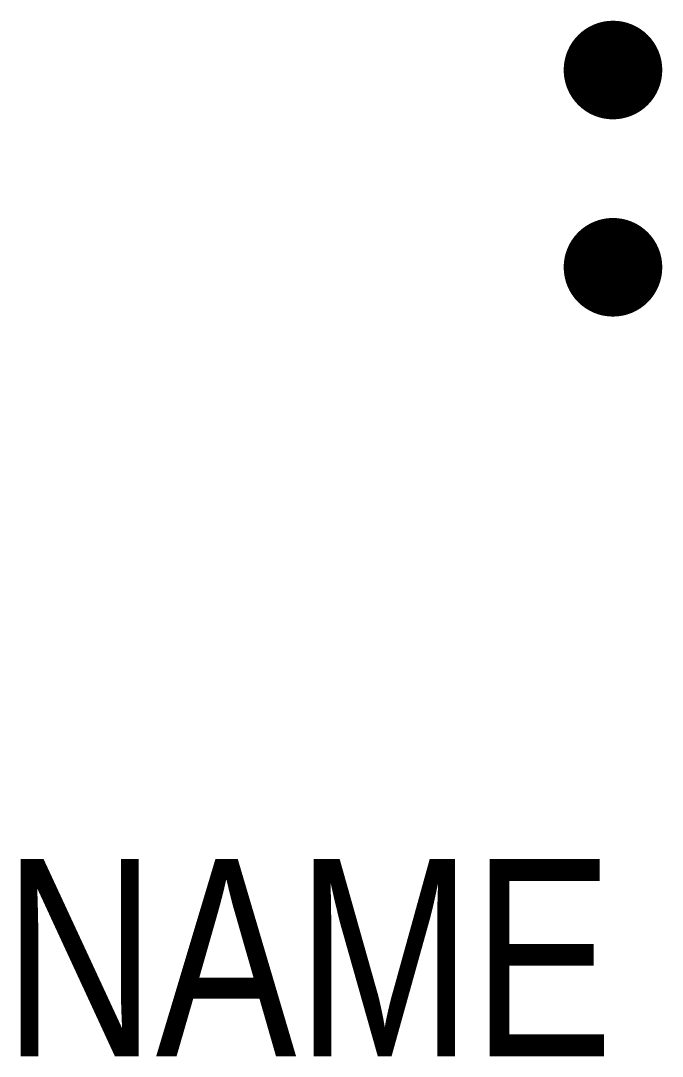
# Model space of a CAD drawing. Header units: inches. Extents: x -6 to 0.5, y -9 to 1.5.
import ezdxf
from ezdxf.enums import TextEntityAlignment as Align

# ---------------------------------------------------------------- set-up
doc = ezdxf.new("R2010")
doc.units = ezdxf.units.IN
doc.header["$MEASUREMENT"] = 0

msp = doc.modelspace()

# ---------------------------------------------------------------- linework, layer by layer
for points in [[(0.25, 1, 0.5, 0.5, 1), (-0.25, 1, 0.5, 0.5, 1)], [(0.25, -1, 0.5, 0.5, 1), (-0.25, -1, 0.5, 0.5, 1)]]:
    msp.add_lwpolyline(points, format="xyseb", close=True)

# ---------------------------------------------------------------- texts
at = {"width": 0.8}
msp.add_attdef('NAME', text='NAME', height=2, dxfattribs=at).set_placement((0, -9), align=Align.RIGHT)

doc.saveas('drawing.dxf')
